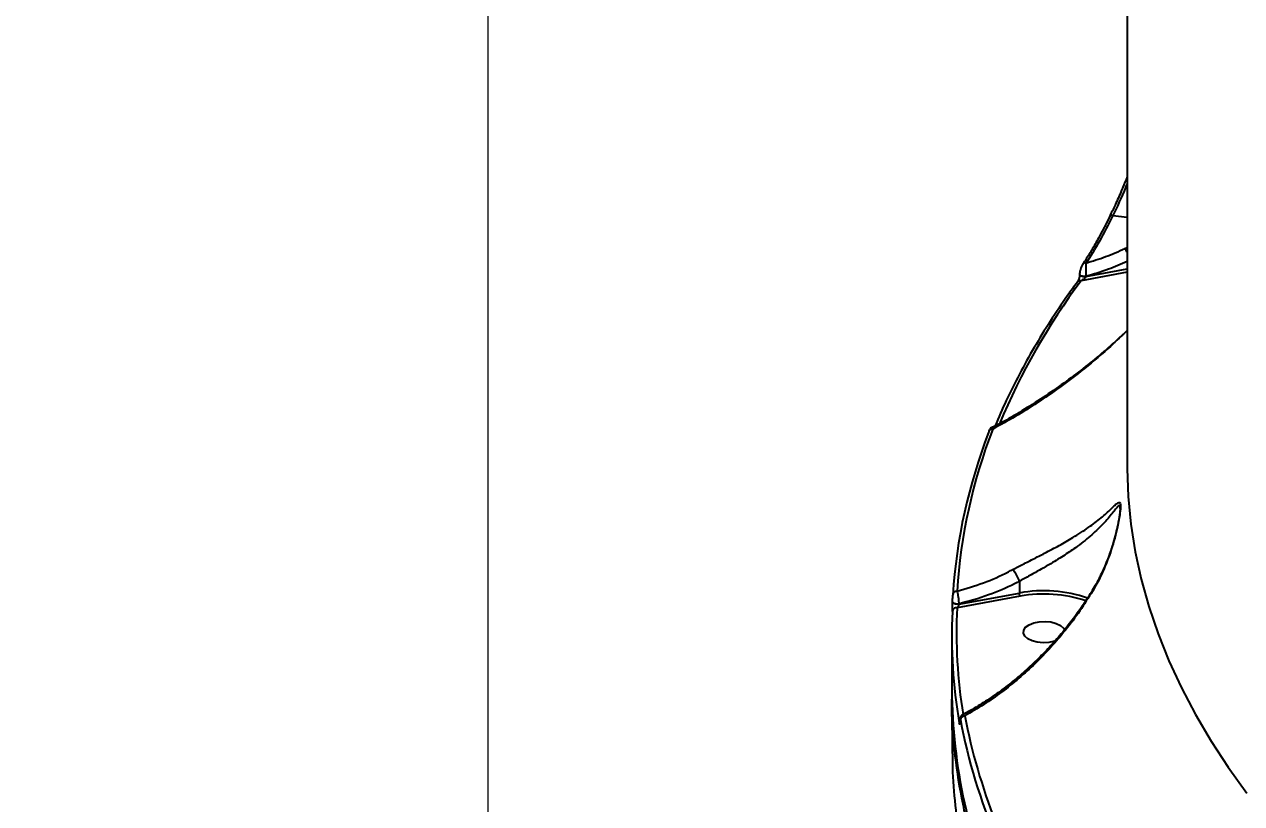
# Model space of a CAD drawing. Header units: millimetres. Extents: x -4153 to 4002, y -5023 to 3197.
# Drawn here: x -1788.8 to -1524.8, y -1070.9 to -901.8 of the extents above; entities that cross this region are included whole.
import ezdxf

# ---------------------------------------------------------------- set-up
doc = ezdxf.new("R2010")
doc.units = ezdxf.units.MM
for name, color, linetype in [('DIKOM_ОБЪЕКТ', 7, 'Continuous'), ('DIKOM_РАЗМЕР_ЗОНА', 7, 'Continuous'), ('DIKOM_РАЗМЕР_ОБЪЕКТА', 7, 'Continuous')]:
    doc.layers.add(name, color=color, linetype=linetype)
doc.styles.add('style1', font='arialbd.ttf', dxfattribs={"width": 0.8})
doc.dimstyles.new('1-50', dxfattribs={"dimtxt": 300, "dimasz": 200, "dimexe": 100, "dimexo": 0, "dimgap": 100, "dimtad": 1, "dimtxsty": 'style1', "dimcen": 200, "dimclrd": 7, "dimclre": 7, "dimclrt": 7, "dimadec": 1, "dimazin": 2, "dimtfac": 1, "dimtmove": 0, "dimatfit": 2, "dimfxl": 0, "dimlwd": 25, "dimlwe": 18, "dimarcsym": 0})

# ---------------------------------------------------------------- blocks, each defined once
blk = doc.blocks.new('*D9')
at = {"layer": 'Defpoints', "color": 0, "transparency": 16777216}
for p in [(2370.19, 1747.32), (-2106.31, -2974.61), (1195.51, -2974.61)]:
    blk.add_point(p, dxfattribs=at)
at = {"layer": 'DIKOM_РАЗМЕР_ОБЪЕКТА', "color": 7, "lineweight": 18, "transparency": 16777216}
for p, q in [((2370.19, 1747.32), (-2206.31, 1747.32)), ((1195.51, -2974.61), (-2206.31, -2974.61))]:
    blk.add_line(p, q, dxfattribs=at)
at = {"layer": 'DIKOM_РАЗМЕР_ОБЪЕКТА', "color": 7, "lineweight": 25, "transparency": 16777216}
blk.add_line((-2106.31, 1547.32), (-2106.31, -2774.61), dxfattribs=at)
at = {"layer": 'DIKOM_РАЗМЕР_ОБЪЕКТА', "color": 7, "transparency": 16777216}
for points in [[(-2139.64, 1547.32), (-2072.98, 1547.32), (-2106.31, 1747.32)], [(-2139.64, -2774.61), (-2072.98, -2774.61), (-2106.31, -2974.61)]]:
    blk.add_solid(points, dxfattribs=at)
at = {"layer": 'DIKOM_РАЗМЕР_ОБЪЕКТА', "color": 7, "transparency": 16777216, "insert": (-2359.48, -612.26), "char_height": 300, "attachment_point": 5, "rotation": 90, "style": 'style1'}
blk.add_mtext('{\\fArial|b0|i0|c204|p34;4700}', dxfattribs=at)
blk = doc.blocks.new('*D10')
at = {"layer": 'Defpoints', "color": 0, "transparency": 16777216}
for p in [(4001.69, -909.96), (-3216.31, -1859.46), (4001.69, -4923)]:
    blk.add_point(p, dxfattribs=at)
at = {"layer": 'DIKOM_РАЗМЕР_ЗОНА', "color": 7, "lineweight": 18, "transparency": 16777216}
for p, q in [((4001.69, -909.96), (4001.69, -5023)), ((-3216.31, -1859.46), (-3216.31, -5023))]:
    blk.add_line(p, q, dxfattribs=at)
at = {"layer": 'DIKOM_РАЗМЕР_ЗОНА', "color": 7, "lineweight": 25, "transparency": 16777216}
blk.add_line((-3016.31, -4923), (3801.69, -4923), dxfattribs=at)
at = {"layer": 'DIKOM_РАЗМЕР_ЗОНА', "color": 7, "transparency": 16777216}
for points in [[(-3016.31, -4889.67), (-3016.31, -4956.33), (-3216.31, -4923)], [(3801.69, -4889.67), (3801.69, -4956.33), (4001.69, -4923)]]:
    blk.add_solid(points, dxfattribs=at)
at = {"layer": 'DIKOM_РАЗМЕР_ЗОНА', "color": 7, "transparency": 16777216, "insert": (392.69, -4669.83), "char_height": 300, "attachment_point": 5, "style": 'style1'}
blk.add_mtext('{\\fArial|b0|i0|c204|p34;7200}', dxfattribs=at)
blk = doc.blocks.new('*D11')
at = {"layer": 'Defpoints', "color": 0, "transparency": 16777216}
for p in [(2631.36, 3197.31), (-3702.81, -4429.79), (2071.05, -4429.79)]:
    blk.add_point(p, dxfattribs=at)
at = {"layer": 'DIKOM_РАЗМЕР_ЗОНА', "color": 7, "lineweight": 18, "transparency": 16777216}
for p, q in [((2631.36, 3197.31), (-3802.81, 3197.31)), ((2071.05, -4429.79), (-3802.81, -4429.79))]:
    blk.add_line(p, q, dxfattribs=at)
at = {"layer": 'DIKOM_РАЗМЕР_ЗОНА', "color": 7, "lineweight": 25, "transparency": 16777216}
blk.add_line((-3702.81, 2997.31), (-3702.81, -4229.79), dxfattribs=at)
at = {"layer": 'DIKOM_РАЗМЕР_ЗОНА', "color": 7, "transparency": 16777216}
for points in [[(-3736.14, 2997.31), (-3669.48, 2997.31), (-3702.81, 3197.31)], [(-3736.14, -4229.79), (-3669.48, -4229.79), (-3702.81, -4429.79)]]:
    blk.add_solid(points, dxfattribs=at)
at = {"layer": 'DIKOM_РАЗМЕР_ЗОНА', "color": 7, "transparency": 16777216, "insert": (-3955.98, -616.24), "char_height": 300, "attachment_point": 5, "rotation": 90, "style": 'style1'}
blk.add_mtext('{\\fArial|b0|i0|c204|p34;7600}', dxfattribs=at)
blk = doc.blocks.new('*D12')
at = {"layer": 'Defpoints', "color": 0, "transparency": 16777216}
for p in [(-1688.31, 690.56), (2486.69, 690.56), (-1688.31, -3442.2)]:
    blk.add_point(p, dxfattribs=at)
at = {"layer": 'DIKOM_РАЗМЕР_ОБЪЕКТА', "color": 7, "lineweight": 18, "transparency": 16777216}
for p, q in [((-1688.31, 690.56), (-1688.31, -3542.2)), ((2486.69, 690.56), (2486.69, -3542.2))]:
    blk.add_line(p, q, dxfattribs=at)
at = {"layer": 'DIKOM_РАЗМЕР_ОБЪЕКТА', "color": 7, "lineweight": 25, "transparency": 16777216}
blk.add_line((2286.69, -3442.2), (-1488.31, -3442.2), dxfattribs=at)
at = {"layer": 'DIKOM_РАЗМЕР_ОБЪЕКТА', "color": 7, "transparency": 16777216}
for points in [[(-1488.31, -3408.87), (-1488.31, -3475.54), (-1688.31, -3442.2)], [(2286.69, -3408.87), (2286.69, -3475.54), (2486.69, -3442.2)]]:
    blk.add_solid(points, dxfattribs=at)
at = {"layer": 'DIKOM_РАЗМЕР_ОБЪЕКТА', "color": 7, "transparency": 16777216, "insert": (399.19, -3189.03), "char_height": 300, "attachment_point": 5, "style": 'style1'}
blk.add_mtext('{\\fArial|b0|i0|c204|p34;4175}', dxfattribs=at)

msp = doc.modelspace()

# ---------------------------------------------------------------- linework, layer by layer
at = {"layer": 'DIKOM_ОБЪЕКТ', "color": 7, "linetype": 'Continuous'}
for p, q in [((-1549.675, -735.181), (-1549.675, -997.291)), ((-1553.442, -943.481), (-1553.447, -943.49)), ((-1552.761, -943.305), (-1549.675, -943.676)), ((-1550.148, -950.442), (-1549.675, -950.23)), ((-1549.675, -955.594), (-1559.662, -957.447)), ((-1558.621, -956.551), (-1549.675, -954.892)), ((-1559.96, -955.992), (-1559.96, -956.067)), ((-1558.621, -956.477), (-1558.621, -956.551)), ((-1573.029, -1022.671), (-1573.028, -1022.678)), ((-1573.028, -1022.678), (-1573.028, -1025.211)), ((-1572.863, -1025.882), (-1586.549, -1028.388)), ((-1586.172, -1027.617), (-1573.028, -1025.211)), ((-1587.507, -1027.104), (-1587.506, -1027.089)), ((-1587.507, -1027.104), (-1587.507, -1027.132)), ((-1587.507, -1027.132), (-1587.506, -1027.117)), ((-1586.172, -1027.589), (-1586.172, -1027.617)), ((-1587.675, -1034.535), (-1587.675, -1046.107)), ((-1587.659, -1047.928), (-1587.657, -1048.437)), ((-1585.917, -1052.91), (-1585.917, -1052.999)), ((-1585.917, -1052.91), (-1585.913, -1052.957)), ((-1585.917, -1052.999), (-1585.913, -1053.046)), ((-1585.913, -1052.957), (-1585.913, -1053.046))]:
    msp.add_line(p, q, dxfattribs=at)
at = {"layer": 'DIKOM_ОБЪЕКТ', "color": 7, "linetype": 'Continuous', "flags": 128}
for points in [[(-1559.283, -953.831), (-1559.287, -953.836), (-1559.316, -953.875)], [(-1558.621, -956.477), (-1558.9, -956.506), (-1559.183, -956.494), (-1559.448, -956.441), (-1559.674, -956.353), (-1559.842, -956.234), (-1559.939, -956.097), (-1559.96, -955.989)], [(-1558.621, -956.551), (-1558.9, -956.581), (-1559.183, -956.569), (-1559.448, -956.516), (-1559.674, -956.427), (-1559.842, -956.309), (-1559.939, -956.172), (-1559.96, -956.069)], [(-1579.65, -990.122), (-1579.68, -990.222), (-1579.697, -990.379)], [(-1549.675, -997.291), (-1549.67, -998.285), (-1549.434, -1004.285), (-1548.842, -1010.278), (-1547.896, -1016.259), (-1546.596, -1022.223), (-1544.943, -1028.163), (-1542.939, -1034.075), (-1540.586, -1039.952), (-1537.887, -1045.79), (-1534.843, -1051.582), (-1531.457, -1057.325), (-1527.733, -1063.011), (-1523.674, -1068.636)], [(-1586.172, -1027.589), (-1586.408, -1027.616), (-1586.65, -1027.614), (-1586.883, -1027.581), (-1587.095, -1027.52), (-1587.272, -1027.435), (-1587.404, -1027.331), (-1587.484, -1027.213), (-1587.507, -1027.104)], [(-1586.172, -1027.617), (-1586.408, -1027.645), (-1586.65, -1027.642), (-1586.883, -1027.609), (-1587.095, -1027.549), (-1587.272, -1027.464), (-1587.404, -1027.359), (-1587.484, -1027.242), (-1587.507, -1027.132)], [(-1565.278, -1035.639), (-1565.425, -1035.685), (-1566.614, -1035.93), (-1567.889, -1035.993), (-1569.147, -1035.868), (-1570.285, -1035.566), (-1571.212, -1035.11), (-1571.853, -1034.539), (-1572.155, -1033.898), (-1572.094, -1033.239), (-1571.675, -1032.616), (-1570.932, -1032.078), (-1569.925, -1031.67)], [(-1569.925, -1031.67), (-1568.736, -1031.425), (-1567.461, -1031.363), (-1566.203, -1031.487), (-1565.065, -1031.79), (-1564.138, -1032.245), (-1563.497, -1032.816), (-1563.251, -1033.254)]]:
    msp.add_lwpolyline(points, dxfattribs=at)
at = {"layer": 'DIKOM_ОБЪЕКТ', "color": 7, "linetype": 'Continuous'}
for centre, radius, start, end in [((-1552.97, -943.903), 0.634, 70.75158, 138.1969), ((-1558.722, -954.337), 0.756, 78.85865, 137.93006), ((-1439.28, -1046.761), 149.897, 143.42745, 157.11059), ((-1559.859, -958.206), 0.784, 75.45018, 141.06888), ((-1469.114, -1032.251), 117.669, 158.75716, 176.36955), ((-1578.878, -990.453), 0.84, 83.87383, 156.85352), ((-1469.785, -1033.107), 117.925, 158.75684, 176.36987), ((-1586.569, -1025.707), 0.907, 88.62751, 175.77805), ((-1567.668, -1053.93), 29.215, 71.0917, 100.56999), ((-1567.709, -1054.355), 28.935, 71.6798, 100.26057), ((-1475.531, -1034.528), 112.143, 177.29346, 189.67621), ((-1586.629, -1029.308), 0.923, 85.05667, 175.32962), ((-1474.855, -1033.672), 111.819, 177.29179, 189.22228), ((-1469.395, -1045.451), 118.282, 180.31747, 204.38987), ((-1585.276, -1053.386), 0.803, 144.78563, 179.41133), ((-1584.827, -1052.822), 0.979, 93.09211, 175.47642), ((-1464.912, -1030.188), 122.977, 190.56905, 203.17408), ((-1456.683, -1027.115), 130.561, 190.9185, 211.93054)]:
    msp.add_arc(centre, radius, start, end, dxfattribs=at)
for points, knots in [([(-1549.675, -934.921), (-1549.983, -935.67), (-1550.377, -936.626), (-1551.233, -938.722), (-1552.189, -940.854), (-1553.065, -942.676), (-1553.455, -943.486)], [0, 0, 0, 0, 0.2502582, 0.3195612, 0.6975376, 1, 1, 1, 1]), ([(-1549.675, -936.379), (-1549.781, -936.65), (-1550.758, -939.157), (-1551.817, -941.35), (-1552.761, -943.305)], [0, 0, 0, 0, 0.108447, 1, 1, 1, 1]), ([(-1552.761, -943.305), (-1553.725, -945.216), (-1555.679, -949.088), (-1557.602, -952.081), (-1558.576, -953.596)], [0, 0, 0, 0, 0.4937314, 1, 1, 1, 1]), ([(-1553.448, -943.477), (-1553.775, -944.159), (-1554.226, -945.102), (-1554.681, -945.951), (-1554.806, -946.186)], [0, 0, 0, 0, 0.7236235, 1, 1, 1, 1]), ([(-1554.806, -946.186), (-1555.167, -946.876), (-1556.015, -948.503), (-1557.35, -950.804), (-1558.489, -952.668), (-1559.126, -953.589), (-1559.291, -953.826)], [0, 0, 0, 0, 0.2387533, 0.5624124, 0.8873104, 1, 1, 1, 1]), ([(-1558.576, -953.596), (-1557.157, -953.168), (-1554.303, -952.308), (-1551.538, -951.066), (-1550.148, -950.442)], [0, 0, 0, 0, 0.4973082, 1, 1, 1, 1]), ([(-1549.675, -951.255), (-1549.693, -951.219), (-1549.809, -950.987), (-1549.965, -950.723), (-1550.095, -950.519), (-1550.14, -950.454), (-1550.148, -950.442)], [0, 0, 0, 0, 0.1037279, 0.6616658, 0.9379633, 1, 1, 1, 1]), ([(-1559.881, -955.298), (-1559.883, -955.303), (-1559.938, -955.5), (-1559.975, -955.753), (-1559.954, -955.963), (-1559.952, -955.989)], [0, 0, 0, 0, 0.0214277, 0.8808739, 1, 1, 1, 1]), ([(-1559.309, -953.88), (-1559.345, -953.931), (-1559.509, -954.162), (-1559.711, -954.626), (-1559.83, -955.095), (-1559.881, -955.298)], [0, 0, 0, 0, 0.1383059, 0.6256694, 1, 1, 1, 1]), ([(-1558.576, -953.596), (-1558.59, -953.763), (-1558.617, -954.097), (-1558.638, -954.818), (-1558.643, -955.578), (-1558.634, -956.143), (-1558.624, -956.411), (-1558.621, -956.477)], [0, 0, 0, 0, 0.2420968, 0.4844895, 0.7176415, 0.9313764, 1, 1, 1, 1]), ([(-1549.675, -953.292), (-1551.003, -953.877), (-1553.934, -955.168), (-1556.964, -956.014), (-1558.621, -956.477)], [0, 0, 0, 0, 0.4528814, 1, 1, 1, 1]), ([(-1560.469, -957.713), (-1561.178, -958.692), (-1563.232, -961.531), (-1566.404, -966.273), (-1569.883, -971.952), (-1573.058, -977.678), (-1575.87, -983.348), (-1577.553, -987.117), (-1578.309, -988.962), (-1578.311, -988.966)], [0, 0, 0, 0, 0.0962601, 0.2789435, 0.4616012, 0.6442144, 0.8267796, 0.9996269, 1, 1, 1, 1]), ([(-1559.961, -956.07), (-1559.961, -956.103), (-1559.962, -956.182), (-1559.981, -956.365), (-1560.025, -956.609), (-1560.104, -956.917), (-1560.224, -957.262), (-1560.367, -957.563), (-1560.436, -957.662), (-1560.466, -957.706)], [0, 0, 0, 0, 0.06304244, 0.14671103, 0.2567225, 0.39608615, 0.58068912, 0.81638624, 1, 1, 1, 1]), ([(-1558.621, -956.551), (-1558.623, -956.572), (-1558.627, -956.616), (-1558.674, -956.72), (-1558.793, -956.876), (-1559.025, -957.081), (-1559.327, -957.284), (-1559.554, -957.394), (-1559.662, -957.447)], [0, 0, 0, 0, 0.0437088, 0.0954682, 0.215892, 0.4188117, 0.7241096, 1, 1, 1, 1]), ([(-1549.675, -968.235), (-1550.251, -968.791), (-1552.056, -970.532), (-1555.229, -973.291), (-1559.23, -976.562), (-1563.468, -979.747), (-1567.899, -982.836), (-1572.43, -985.705), (-1576.136, -987.876), (-1578.311, -988.972), (-1578.976, -989.307)], [0, 0, 0, 0, 0.0625161, 0.1957631, 0.3343574, 0.4785802, 0.6297465, 0.7834767, 0.9337605, 1, 1, 1, 1]), ([(-1549.675, -968.216), (-1551.043, -969.558), (-1554.295, -972.749), (-1559.245, -976.79), (-1564.355, -980.672), (-1569.111, -983.941), (-1573.925, -986.966), (-1577.167, -988.734), (-1578.788, -989.617)], [0, 0, 0, 0, 0.1490366, 0.3542258, 0.5146934, 0.6751665, 0.8375859, 1, 1, 1, 1]), ([(-1578.986, -989.279), (-1579.049, -989.313), (-1579.188, -989.39), (-1579.352, -989.564), (-1579.507, -989.79), (-1579.593, -989.969), (-1579.641, -990.1), (-1579.649, -990.123)], [0, 0, 0, 0, 0.1556356, 0.3496872, 0.5733884, 0.9248161, 1, 1, 1, 1]), ([(-1578.985, -989.292), (-1578.977, -989.282), (-1578.94, -989.232), (-1578.869, -989.367), (-1578.807, -989.559), (-1578.788, -989.617)], [0, 0, 0, 0, 0.1506658, 0.7406606, 1, 1, 1, 1]), ([(-1574.43, -1020.094), (-1573.835, -1019.784), (-1572.394, -1019.036), (-1570.072, -1017.86), (-1567.262, -1016.422), (-1564.302, -1014.846), (-1561.046, -1012.972), (-1557.941, -1010.955), (-1555.196, -1008.855), (-1553.421, -1007.247), (-1552.311, -1006.158), (-1551.67, -1005.6), (-1551.27, -1005.465), (-1551.089, -1005.92), (-1551.107, -1007.01), (-1551.333, -1008.767), (-1551.746, -1010.924), (-1552.535, -1014.142), (-1553.901, -1018.292), (-1555.619, -1022.105), (-1556.824, -1024.202), (-1557.132, -1024.739)], [0, 0, 0, 0, 0.0311478, 0.0753858, 0.1207371, 0.182116, 0.2453873, 0.330261, 0.4176109, 0.5065786, 0.5523822, 0.5980995, 0.6383984, 0.6670952, 0.6962057, 0.7286747, 0.766815, 0.8059876, 0.8877671, 0.9712471, 1, 1, 1, 1]), ([(-1551.187, -1006.856), (-1551.183, -1006.775), (-1551.176, -1006.636), (-1551.208, -1006.354), (-1551.334, -1006.098), (-1551.713, -1006.432), (-1552.3, -1007.165), (-1553.338, -1008.515), (-1554.984, -1010.413), (-1557.566, -1012.856), (-1560.441, -1015.112), (-1563.515, -1017.196), (-1566.262, -1018.875), (-1568.924, -1020.401), (-1571.096, -1021.599), (-1572.472, -1022.367), (-1573.028, -1022.671), (-1573.029, -1022.671)], [0, 0, 0, 0, 0.009097, 0.0155916, 0.0549887, 0.1123813, 0.1782565, 0.2442526, 0.3802921, 0.5080848, 0.6387382, 0.7303779, 0.8242371, 0.8890657, 0.9553036, 0.9999649, 1, 1, 1, 1]), ([(-1551.185, -1006.856), (-1551.185, -1006.877), (-1551.184, -1006.993), (-1551.212, -1007.439), (-1551.292, -1008.179), (-1551.399, -1008.833), (-1551.455, -1009.172)], [0, 0, 0, 0, 0.0585927, 0.3227114, 0.6483333, 1, 1, 1, 1]), ([(-1551.455, -1009.172), (-1551.459, -1009.195), (-1551.521, -1009.599), (-1551.735, -1010.646), (-1552.124, -1012.34), (-1552.736, -1014.538), (-1553.612, -1017.204), (-1554.829, -1020.193), (-1556.06, -1022.767), (-1556.953, -1024.205), (-1557.247, -1024.678)], [0, 0, 0, 0, 0.0048563, 0.0862755, 0.1984767, 0.3283337, 0.4963872, 0.7010361, 0.9015835, 1, 1, 1, 1]), ([(-1586.547, -1024.8), (-1584.623, -1024.241), (-1580.85, -1023.145), (-1576.84, -1021.352), (-1574.761, -1020.267), (-1574.43, -1020.094)], [0, 0, 0, 0, 0.4665356, 0.91501517, 1, 1, 1, 1]), ([(-1574.43, -1020.094), (-1574.422, -1020.105), (-1574.353, -1020.198), (-1574.189, -1020.449), (-1573.901, -1020.938), (-1573.584, -1021.523), (-1573.273, -1022.136), (-1573.11, -1022.493), (-1573.029, -1022.671)], [0, 0, 0, 0, 0.0259834, 0.2096007, 0.4071897, 0.6048067, 0.8023993, 1, 1, 1, 1]), ([(-1573.028, -1022.678), (-1573.372, -1022.854), (-1575.548, -1023.968), (-1579.895, -1025.868), (-1584.005, -1026.995), (-1586.172, -1027.589)], [0, 0, 0, 0, 0.08148133, 0.5156637, 1, 1, 1, 1]), ([(-1587.506, -1027.089), (-1587.506, -1026.99), (-1587.505, -1026.792), (-1587.5, -1026.453), (-1587.493, -1026.123), (-1587.484, -1025.834), (-1587.477, -1025.702), (-1587.474, -1025.64)], [0, 0, 0, 0, 0.1951857, 0.3901066, 0.5932773, 0.8111183, 1, 1, 1, 1]), ([(-1586.547, -1024.8), (-1586.517, -1024.914), (-1586.45, -1025.158), (-1586.351, -1025.71), (-1586.264, -1026.349), (-1586.199, -1027.007), (-1586.181, -1027.394), (-1586.172, -1027.589)], [0, 0, 0, 0, 0.1847895, 0.3988108, 0.601277, 0.7990315, 1, 1, 1, 1]), ([(-1557.243, -1024.681), (-1557.378, -1024.916), (-1558.123, -1026.208), (-1559.655, -1028.485), (-1561.849, -1031.512), (-1564.253, -1034.471), (-1566.841, -1037.357), (-1569.605, -1040.143), (-1572.526, -1042.806), (-1575.586, -1045.318), (-1578.753, -1047.654), (-1581.992, -1049.739), (-1584.2, -1051.057), (-1585.319, -1051.602), (-1585.345, -1051.615)], [0, 0, 0, 0, 0.0193816, 0.1065938, 0.1961624, 0.2883516, 0.383285, 0.4809142, 0.5809941, 0.6832045, 0.787544, 0.892458, 0.9974252, 1, 1, 1, 1]), ([(-1557.132, -1024.739), (-1558.047, -1026.207), (-1559.888, -1029.162), (-1562.967, -1033.236), (-1566.212, -1037.04), (-1569.595, -1040.529), (-1573.157, -1043.78), (-1576.86, -1046.743), (-1580.784, -1049.505), (-1583.477, -1051.043), (-1584.88, -1051.845)], [0, 0, 0, 0, 0.1236869, 0.2488957, 0.3689565, 0.4907452, 0.6125472, 0.7380569, 0.8635701, 1, 1, 1, 1]), ([(-1572.863, -1025.882), (-1572.867, -1025.875), (-1572.88, -1025.856), (-1572.91, -1025.799), (-1572.952, -1025.693), (-1572.994, -1025.533), (-1573.022, -1025.363), (-1573.026, -1025.261), (-1573.028, -1025.211)], [0, 0, 0, 0, 0.0536016, 0.1414151, 0.3560308, 0.5707793, 0.7853366, 1, 1, 1, 1]), ([(-1557.225, -1024.692), (-1557.22, -1024.693), (-1557.211, -1024.695), (-1557.152, -1024.728), (-1557.132, -1024.739)], [0, 0, 0, 0, 0.66096991, 1, 1, 1, 1]), ([(-1587.549, -1029.233), (-1587.545, -1029.143), (-1587.537, -1028.952), (-1587.525, -1028.534), (-1587.515, -1028.052), (-1587.508, -1027.554), (-1587.507, -1027.263), (-1587.506, -1027.117)], [0, 0, 0, 0, 0.18903, 0.4045298, 0.6068497, 0.8034004, 1, 1, 1, 1]), ([(-1586.172, -1027.617), (-1586.174, -1027.656), (-1586.177, -1027.705), (-1586.201, -1027.815), (-1586.246, -1027.951), (-1586.334, -1028.124), (-1586.439, -1028.278), (-1586.514, -1028.353), (-1586.549, -1028.388)], [0, 0, 0, 0, 0.1271545, 0.1626943, 0.3403636, 0.5453397, 0.7831253, 1, 1, 1, 1]), ([(-1577.476, -1094.824), (-1578.163, -1093.337), (-1580.414, -1088.468), (-1583.092, -1080.087), (-1585.705, -1069.733), (-1587.189, -1059.283), (-1587.812, -1051.723), (-1587.63, -1047.646), (-1587.605, -1047.082)], [0, 0, 0, 0, 0.0952399, 0.3119361, 0.5288863, 0.7458356, 0.9648414, 1, 1, 1, 1]), ([(-1587.655, -1049.044), (-1587.658, -1051.487), (-1587.663, -1055.455), (-1587.58, -1059.424), (-1587.548, -1060.951)], [0, 0, 0, 0, 0.61556387, 1, 1, 1, 1]), ([(-1585.913, -1053.046), (-1585.913, -1053.104), (-1585.914, -1053.305), (-1585.929, -1053.559), (-1585.964, -1053.713), (-1586.015, -1053.69), (-1586.056, -1053.488), (-1586.079, -1053.377)], [0, 0, 0, 0, 0.0796218, 0.2757236, 0.4707493, 0.7105519, 1, 1, 1, 1]), ([(-1585.918, -1053.041), (-1585.918, -1053.088), (-1585.918, -1053.22), (-1585.925, -1053.333), (-1585.932, -1053.392), (-1585.931, -1053.382), (-1585.93, -1053.381)], [0, 0, 0, 0, 0.2395763, 0.6652396, 0.9593381, 1, 1, 1, 1]), ([(-1585.344, -1051.612), (-1585.347, -1051.613), (-1585.443, -1051.644), (-1585.583, -1051.776), (-1585.742, -1051.968), (-1585.831, -1052.163), (-1585.878, -1052.334), (-1585.908, -1052.54), (-1585.919, -1052.723), (-1585.915, -1052.914), (-1585.915, -1052.956)], [0, 0, 0, 0, 0.0056961, 0.170785, 0.3118981, 0.4359053, 0.543896, 0.6604704, 0.9263924, 1, 1, 1, 1]), ([(-1585.802, -1052.745), (-1585.819, -1052.671), (-1585.847, -1052.54), (-1585.881, -1052.53), (-1585.902, -1052.629), (-1585.911, -1052.791), (-1585.912, -1052.919), (-1585.913, -1052.957)], [0, 0, 0, 0, 0.3025507, 0.5346705, 0.7254779, 0.9170927, 1, 1, 1, 1]), ([(-1585.337, -1051.633), (-1585.291, -1051.611), (-1585.176, -1051.556), (-1585.005, -1051.693), (-1584.897, -1051.824), (-1584.88, -1051.845)], [0, 0, 0, 0, 0.3622273, 0.8978668, 1, 1, 1, 1]), ([(-1587.564, -1060.951), (-1587.563, -1061.302), (-1587.556, -1064.402), (-1587.137, -1070.25), (-1585.999, -1079.191), (-1584.52, -1085.354), (-1583.697, -1088.788)], [0, 0, 0, 0, 0.03769987, 0.33305337, 0.62840876, 1, 1, 1, 1])]:
    msp.add_open_spline(points, degree=3, knots=knots, dxfattribs=at)

# ---------------------------------------------------------------- dimensions: what is measured, and where the dimension line sits
at = {"layer": 'DIKOM_РАЗМЕР_ЗОНА'}
dim = msp.add_linear_dim(base=(-3702.81, -4429.789), p1=(2631.356, 3197.305), p2=(2071.052, -4429.789), angle=90, text='{\\fArial|b0|i0|c204|p34;7600}', dimstyle='1-50', dxfattribs=at)
dim.commit()
dim.dimension.update_dxf_attribs({"geometry": '*D11', "text_midpoint": (-3702.81, -616.242), "dimtype": 160})
dim = msp.add_linear_dim(base=(4001.69, -4923), p1=(-3216.31, -1859.463), p2=(4001.69, -909.963), text='{\\fArial|b0|i0|c204|p34;7200}', dimstyle='1-50', dxfattribs=at)
dim.commit()
dim.dimension.update_dxf_attribs({"geometry": '*D10', "text_midpoint": (392.69, -4923), "dimtype": 160})
at = {"layer": 'DIKOM_РАЗМЕР_ОБЪЕКТА'}
dim = msp.add_linear_dim(base=(-2106.31, -2974.611), p1=(2370.191, 1747.316), p2=(1195.51, -2974.611), angle=90, text='{\\fArial|b0|i0|c204|p34;4700}', dimstyle='1-50', dxfattribs=at)
dim.commit()
dim.dimension.update_dxf_attribs({"geometry": '*D9', "text_midpoint": (-2106.31, -612.262), "dimtype": 160})
dim = msp.add_linear_dim(base=(-1688.31, -3442.202), p1=(2486.69, 690.555), p2=(-1688.31, 690.555), text='{\\fArial|b0|i0|c204|p34;<>}', dimstyle='1-50', dxfattribs=at)
dim.commit()
dim.dimension.update_dxf_attribs({"geometry": '*D12', "text_midpoint": (399.19, -3442.202), "dimtype": 160})

doc.saveas('drawing.dxf')
